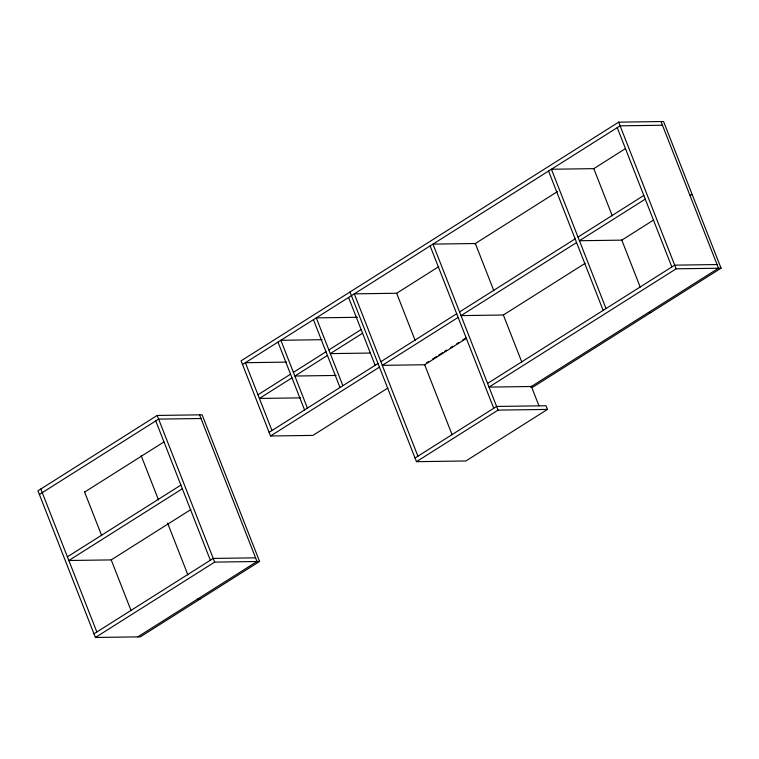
<?xml version="1.0" encoding="UTF-8"?>
<svg xmlns="http://www.w3.org/2000/svg" width="759" height="759" viewBox="0 0 759 759"><rect width="100%" height="100%" fill="white"/><g stroke="black" fill="none" stroke-linecap="round" stroke-linejoin="round"><path stroke-width="1.14" d="M530.807 387.394L532.495 387.365L721.05 268.183L663.575 121.525L618.661 122.161L241.087 360.838L270.546 435.998L312.917 435.4L387.849 388.029M157.189 415.448L37.95 490.817L95.425 637.475L140.339 636.839L259.569 561.461L202.093 414.812L157.189 415.448L214.655 562.106L259.569 561.461M242.529 364.5L620.103 125.833L662.474 125.235M39.383 494.479L158.622 419.11L200.993 418.513M396.796 293.173L438.74 266.656M474.698 243.924L557.599 191.524M593.557 168.792L625.511 148.593M84.761 491.984L163.916 441.947M257.956 394.775L290.555 374.178M293.41 372.365L326 351.768M328.865 349.956L361.142 329.558M291.987 377.84L259.398 398.447L300.592 397.858M327.442 355.43L294.853 376.037L336.038 375.449M362.574 333.22L330.298 353.618L370.316 353.058M67.39 556.831L180.908 485.086M269.103 432.336L378.01 363.495M380.866 361.682L456.7 313.752M459.565 311.94L575.142 238.886M578.007 237.074L643.822 195.471M182.34 488.749L68.832 560.503L111.203 559.905L190.86 509.545M270.546 435.998L379.443 367.157M458.142 317.414L382.308 365.354L424.679 364.747L466.586 338.258M576.584 242.548L460.998 315.611L503.369 315.004L585.075 263.364M645.264 199.133L579.44 240.736L621.811 240.138L653.717 219.968M426.643 362.793L428.645 361.521M432.649 358.988L436.662 356.464M438.664 355.193L442.668 352.66M444.67 351.398L446.671 350.127M450.675 347.594L452.687 346.332M456.69 343.799L458.692 342.527M462.696 340.004L465.703 338.097M487.582 383.437L674.704 265.157L717.075 264.549M93.983 633.803L213.222 558.434L255.593 557.837M721.05 268.183L676.136 268.819L489.024 387.099L531.385 386.502M95.425 637.475L214.655 562.106M415.05 458.009L496.604 406.454L546.034 405.752L547.467 409.414L465.912 460.969L416.482 461.671L349.994 291.997M530.949 386.777L718.507 268.221L661.032 121.563M137.796 636.867L257.026 561.499L199.551 414.841M416.482 461.671L498.037 410.116L547.467 409.414M689.77 194.892L692.312 194.854M648.395 312.537L650.937 312.499M357.48 317.29L316.294 317.879L342.878 385.705M322.034 339.7L280.839 340.288L307.423 408.114M286.579 362.109L245.385 362.698L271.969 430.524M197.406 599.183L199.949 599.145M618.661 122.161L676.136 268.819M617.238 127.645L671.838 266.959M612.276 215.812L593.794 168.64L551.423 169.248L606.024 308.571M621.735 239.948L640.226 287.12M548.558 171.05L603.158 310.374M493.834 290.678L475.352 243.516L432.981 244.113L498.037 410.116M503.293 314.814L521.775 361.977M531.234 386.103L538.975 405.847M430.125 245.925L493.739 408.257M415.145 340.421L396.653 293.259L354.292 293.856L417.905 456.197M424.594 364.557L452.108 434.755M348.561 297.471L375.145 365.307M313.429 319.681L340.013 387.517M277.974 342.091L304.558 409.926M155.756 420.922L210.357 560.246M141.231 455.836L158.517 499.944M167.597 523.103L187.9 574.924M84.477 491.709L101.715 535.702M111.203 559.905L131.032 610.502M40.815 489.005L96.848 632"/></g></svg>
